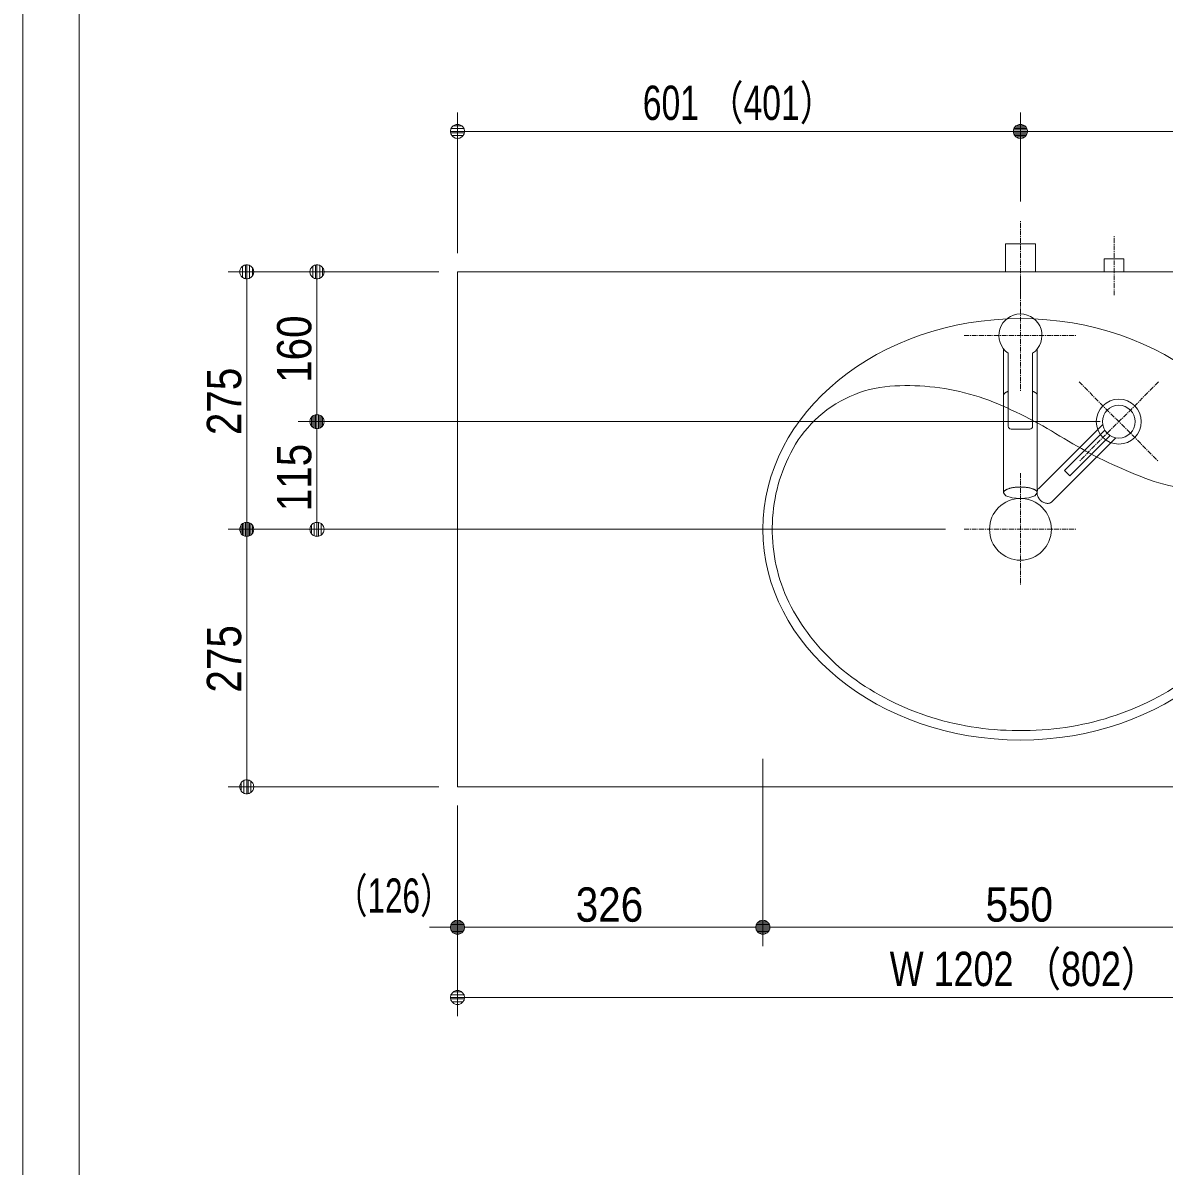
# Model space of a CAD drawing. Units: millimetres, scale not verified. Extents: x -6062 to 6062, y -3045 to 3045.
# Drawn here: x -5788 to -4569, y -775 to 446 of the extents above; entities that cross this region are included whole.
import ezdxf
from ezdxf.enums import TextEntityAlignment as Align

# ---------------------------------------------------------------- set-up
doc = ezdxf.new("R2010")
doc.units = ezdxf.units.MM
doc.header["$LTSCALE"] = 20
doc.linetypes.add('CHAIN1', pattern=[8, 5, -1, 1, -1])
for name, color, linetype, lineweight in [('0-0_1図面枠', 7, 'Continuous', 9), ('0-1_5ボウル・キャビネット', 7, 'Continuous', 9), ('0-2_2寸法-1', 7, 'Continuous', 9), ('0-3_0', 7, 'Continuous', 9), ('0-4_2寸法-2', 7, 'Continuous', 9), ('0-5_4給排水', 7, 'Continuous', 9)]:
    doc.layers.add(name, color=color, linetype=linetype, lineweight=lineweight)
doc.styles.add('ＭＳ Ｐゴシック', font='')
doc.styles.get('ＭＳ Ｐゴシック').set_extended_font_data('MS PGothic')

# ---------------------------------------------------------------- blocks, each defined once
blk = doc.blocks.new('グループ-2')
at = {"layer": '0-0_1図面枠'}
blk.add_lwpolyline([(-80000, 55400), (80000, 55400), (80000, -55400), (-80000, -55400)], close=True, dxfattribs=at)
blk = doc.blocks.new('図面枠')
at = {"layer": '0-0_1図面枠'}
blk.add_blockref('グループ-2', (0, 0), dxfattribs=at)
blk = doc.blocks.new('グループ-4')
at = {"layer": '0-0_1図面枠'}
blk.add_line((-78800, 41000), (-78800, -48600), dxfattribs=at)
blk = doc.blocks.new('_Dot')
at = {"layer": '0-3_0'}
for p, q in [((-10, 0), (-20, 0)), ((9.78, 2), (-9.78, 2)), ((7.99, 6), (-7.99, 6)), ((9.16, -3.98), (-9.16, -3.98)), ((6, -7.98), (-6, -7.98))]:
    blk.add_line(p, q, dxfattribs=at)
for points in [[(10, 0), (9.92, 1.25), (9.69, 2.49), (9.3, 3.68), (8.76, 4.82), (8.09, 5.88), (7.29, 6.85), (6.37, 7.71), (5.36, 8.44), (4.26, 9.05), (3.09, 9.51), (1.87, 9.82), (0.63, 9.98), (-0.63, 9.98), (-1.87, 9.82), (-3.09, 9.51), (-4.26, 9.05), (-5.36, 8.44), (-6.37, 7.71), (-7.29, 6.85), (-8.09, 5.88), (-8.76, 4.82), (-9.3, 3.68), (-9.69, 2.49), (-9.92, 1.25), (-10, 0), (0, 0)], [(-10, 0), (-9.92, -1.25), (-9.69, -2.49), (-9.3, -3.68), (-8.76, -4.82), (-8.09, -5.88), (-7.29, -6.85), (-6.37, -7.71), (-5.36, -8.44), (-4.26, -9.05), (-3.09, -9.51), (-1.87, -9.82), (-0.63, -9.98), (0.63, -9.98), (1.87, -9.82), (3.09, -9.51), (4.26, -9.05), (5.36, -8.44), (6.37, -7.71), (7.29, -6.85), (8.09, -5.88), (8.76, -4.82), (9.3, -3.68), (9.69, -2.49), (9.92, -1.25), (10, 0), (0, 0)]]:
    blk.add_lwpolyline(points, close=True, dxfattribs=at)
blk = doc.blocks.new('グループ-15')
at = {"layer": '0-1_5ボウル・キャビネット', "linetype": 'CHAIN1'}
for p, q in [((-58700, -700), (-58700, -3100)), ((-59900, -1900), (-57500, -1900))]:
    blk.add_line(p, q, dxfattribs=at)
at = {"layer": '0-1_5ボウル・キャビネット'}
for points in [[(-61279, 1167.4), (-61385.6, 1162.9), (-61492, 1155.9), (-61598.7, 1145.1), (-61706, 1129.6), (-61813.4, 1109.6), (-61920.7, 1084.8), (-62027.7, 1055.3), (-62133.9, 1021), (-62239, 982), (-62342.8, 938.2), (-62445, 889.9), (-62545.2, 837.1), (-62643.1, 779.8), (-62738.5, 718.3), (-62831.1, 652.7), (-62920.6, 583.3), (-63006.8, 510.2), (-63089.4, 433.7), (-63168.3, 354), (-63243.4, 271.4), (-63314.4, 186.2), (-63381.2, 98.7), (-63443.9, 9.2), (-63502.2, -82.1), (-63556.1, -174.9), (-63605.8, -268.8), (-63652.5, -363.5), (-63696.2, -458.8), (-63737, -554.7), (-63774.8, -651.2), (-63809.7, -748.4), (-63841.7, -846.3), (-63870.7, -944.7), (-63896.8, -1043.8), (-63919.9, -1143.6), (-63940.1, -1244), (-63957.4, -1345), (-63971.8, -1446.7), (-63983.2, -1549)], [(-57397.9, -176.9), (-57490.7, -124.4), (-57582.8, -71), (-57674.3, -16.5), (-57765.6, 38.2), (-57856.9, 92.8), (-57948.3, 147.5), (-58039.7, 202), (-58131.8, 255.6), (-58224.4, 308.2), (-58317.6, 359.8), (-58411.3, 410.5), (-58505.6, 460.1), (-58600.4, 508.7), (-58695.8, 556.3), (-58791.6, 602.9), (-58887.9, 648.5), (-58984.6, 693), (-59081.8, 736.5), (-59179.6, 778.8), (-59278.4, 819.1), (-59378.3, 857.4), (-59479.2, 893.7), (-59581, 927.8), (-59683.7, 959.7), (-59787.2, 989.5), (-59891.4, 1017.1), (-59996.2, 1042.4), (-60101.7, 1065.5), (-60207.6, 1086.3), (-60314, 1104.9), (-60420.8, 1121.1), (-60527.8, 1135), (-60635.1, 1146.6), (-60742.5, 1155.8), (-60850, 1162.8), (-60957.4, 1167.4), (-61064.8, 1169.7), (-61172, 1169.7), (-61279, 1167.4)], [(-53486.2, -1115.6), (-53530.6, -1013), (-53616.1, -930.7), (-53724.8, -889.5), (-53832, -894.3), (-53937.1, -911.7), (-54042.1, -929.1), (-54147.1, -946.5), (-54252.2, -963.8), (-54357.2, -981.2), (-54462.3, -998.2), (-54568.4, -1011.9), (-54675.2, -1021.8), (-54782.6, -1028), (-54890.4, -1030.2), (-54998.5, -1028.6), (-55106.5, -1023.1), (-55214.3, -1013.8), (-55321.7, -1000.5), (-55428.4, -983.4), (-55534.2, -962.5), (-55639.1, -937.8), (-55742.6, -909.5), (-55844.8, -877.6), (-55945.3, -842.3), (-56045.2, -805.3), (-56144.7, -767.2), (-56243.8, -728.1), (-56342.6, -687.8), (-56440.9, -646.6), (-56538.8, -604.2), (-56636.2, -560.8), (-56733.2, -516.4), (-56829.7, -470.9), (-56925.8, -424.4), (-57021.3, -376.9), (-57116.3, -328.4), (-57210.7, -278.9), (-57304.6, -228.4), (-57397.9, -176.9)], [(-53893.6, -3714), (-53841.2, -3620.6), (-53791.8, -3526.5), (-53745.3, -3431.8), (-53701.7, -3336.5), (-53661.1, -3240.6), (-53623.4, -3144), (-53588.7, -3046.8), (-53556.8, -2948.9), (-53528, -2850.4), (-53502, -2751.2), (-53479, -2651.5), (-53458.9, -2551), (-53441.8, -2450), (-53427.6, -2348.3), (-53416.3, -2246), (-53408, -2143), (-53402.6, -2039.4), (-53400.2, -1935.1), (-53400.6, -1830.5), (-53404.1, -1726.5), (-53410.4, -1623.1), (-53419.7, -1520.3), (-53431.9, -1418.2), (-53447.1, -1316.7), (-53465.2, -1215.9), (-53486.2, -1115.6), (-53486.2, -1115.6)], [(-63983.2, -1549), (-63991.6, -1651.9), (-63997.2, -1755.5), (-63999.8, -1859.7), (-63999.4, -1964.3), (-63996.2, -2068.4), (-63990, -2171.8), (-63980.8, -2274.6), (-63968.7, -2376.8), (-63953.7, -2478.3), (-63935.8, -2579.2), (-63914.9, -2679.4), (-63891, -2779), (-63864.3, -2878), (-63834.6, -2976.3), (-63801.9, -3074), (-63766.4, -3171.1), (-63727.8, -3267.5), (-63686.4, -3363.2), (-63642, -3458.4), (-63594.7, -3552.9), (-63544.4, -3646.7), (-63491.2, -3739.9), (-63435.1, -3832.5), (-63376.1, -3924.5), (-63314.1, -4015.8), (-63249.3, -4106.2), (-63182.3, -4195), (-63113.1, -4282.1), (-63041.8, -4367.3), (-62968.4, -4450.9), (-62892.8, -4532.7), (-62815.1, -4612.8), (-62735.2, -4691.1), (-62653.2, -4767.7), (-62569, -4842.5), (-62482.6, -4915.6), (-62394.1, -4986.9), (-62303.5, -5056.5), (-62210.7, -5124.4)], [(-57613.5, -6111.1), (-57491.6, -6089.3), (-57370.4, -6065.2), (-57250, -6038.6), (-57130.4, -6009.7), (-57011.6, -5978.4), (-56893.6, -5944.7), (-56776.3, -5908.6), (-56659.9, -5870.2), (-56544.2, -5829.4), (-56429.3, -5786.1), (-56315.2, -5740.5), (-56201.9, -5692.6), (-56089.4, -5642.2), (-55978, -5589.6), (-55868.6, -5535.2), (-55761.4, -5479.1), (-55656.3, -5421.2), (-55553.3, -5361.6), (-55452.6, -5300.2), (-55353.9, -5237.1), (-55257.5, -5172.2), (-55163.1, -5105.6), (-55070.9, -5037.3), (-54980.9, -4967.2), (-54893, -4895.3), (-54807.3, -4821.8), (-54723.7, -4746.4), (-54642.3, -4669.4), (-54563, -4590.6), (-54485.8, -4510), (-54410.8, -4427.7), (-54338, -4343.7), (-54267.3, -4257.9), (-54198.8, -4170.4), (-54132.4, -4081.1), (-54068.3, -3990.3), (-54007.1, -3898.8), (-53948.9, -3806.7), (-53893.6, -3714)], [(-62210.7, -5124.4), (-62115.8, -5190.5), (-62018.7, -5254.9), (-61919.5, -5317.5), (-61818.1, -5378.4), (-61714.6, -5437.5), (-61608.9, -5494.9), (-61501, -5550.6), (-61391.1, -5604.5), (-61279.2, -5656.5), (-61166.5, -5706.2), (-61052.9, -5753.5), (-60938.6, -5798.5), (-60823.5, -5841), (-60707.6, -5881.2), (-60591, -5919), (-60473.5, -5954.4), (-60355.3, -5987.4), (-60236.2, -6018), (-60116.4, -6046.3), (-59995.8, -6072.1), (-59874.4, -6095.6), (-59752.2, -6116.7), (-59629.3, -6135.5), (-59505.5, -6151.8), (-59381, -6165.8), (-59255.6, -6177.4), (-59129.5, -6186.6), (-59002.6, -6193.4), (-58874.9, -6197.8), (-58746.5, -6199.8), (-58617.5, -6199.5), (-58489.3, -6196.8), (-58361.8, -6191.7), (-58235.1, -6184.2), (-58109.2, -6174.4), (-57984.1, -6162.1), (-57859.8, -6147.5), (-57736.3, -6130.5), (-57613.5, -6111.1)]]:
    blk.add_lwpolyline(points, dxfattribs=at)
blk.add_circle((-58700, -1900), 660, dxfattribs=at)
blk.add_ellipse((-58700, -1900), major_axis=(5500, 0), ratio=0.818182, dxfattribs=at)
blk = doc.blocks.new('グループ-18')
at = {"layer": '0-5_4給排水', "linetype": 'CHAIN1'}
for p, q in [((-57448.5, 1248.5), (-55751.5, -448.5)), ((-55751.5, 1248.5), (-57448.5, -448.5))]:
    blk.add_line(p, q, dxfattribs=at)
at = {"layer": '0-5_4給排水'}
for points in [[(-56944.5, 338.3), (-58309.1, -1026.3), (-58318.3, -1036.6), (-58326.5, -1048.4), (-58333.5, -1061.6), (-58339.1, -1076.1), (-58343.1, -1091.8), (-58345.4, -1108.6), (-58345.8, -1126.2), (-58344.3, -1144.3), (-58341, -1162.7), (-58335.8, -1181), (-58328.9, -1199), (-58320.5, -1216.4), (-58310.8, -1232.9), (-58300, -1248.5), (-58288.3, -1262.9), (-58276, -1276), (-58262.9, -1288.3), (-58248.5, -1300), (-58232.9, -1310.8), (-58216.4, -1320.5), (-58199, -1328.9), (-58181, -1335.8), (-58162.7, -1341), (-58144.3, -1344.3), (-58126.2, -1345.8), (-58108.6, -1345.4), (-58091.8, -1343.1), (-58076.1, -1339.1), (-58061.6, -1333.5), (-58048.4, -1326.5), (-58036.6, -1318.3), (-58026.3, -1309.1), (-56661.7, 55.5)], [(-56897.5, 215.6), (-57759.7, -646.5), (-57646.5, -759.7), (-56784.4, 102.5)]]:
    blk.add_lwpolyline(points, dxfattribs=at)
for radius in [480, 350]:
    blk.add_circle((-56600, 400), radius, dxfattribs=at)
blk = doc.blocks.new('グループ-23')
at = {"layer": '0-5_4給排水', "linetype": 'CHAIN1'}
blk.add_line((-58700, 3100), (-58700, 4700), dxfattribs=at)
at = {"layer": '0-5_4給排水'}
blk.add_lwpolyline([(-59020, 3600), (-59020, 4200), (-58380, 4200), (-58380, 3600)], dxfattribs=at)
blk = doc.blocks.new('グループ-24')
at = {"layer": '0-5_4給排水', "linetype": 'CHAIN1'}
for p, q in [((-58700, 3440), (-58700, 1040)), ((-59900, 2240), (-57500, 2240))]:
    blk.add_line(p, q, dxfattribs=at)
at = {"layer": '0-5_4給排水'}
for p, q in [((-58960, 300), (-58960, 1860.5)), ((-58440, 1860.5), (-58440, 300)), ((-58964.7, 1046.4), (-58960, 1048.1)), ((-58340.1, 965.3), (-58340, 962.9)), ((-58500, 240), (-58900, 240))]:
    blk.add_line(p, q, dxfattribs=at)
for points in [[(-59060, 514.6), (-59060, 580), (-59060, 645.4), (-59060, 710.9), (-59060, 776.3), (-59060, 841.7), (-59060, 907.1), (-59060, 972.5), (-59060, 1037.9), (-59060, 1103.4), (-59060, 1168.8), (-59060, 1234.2), (-59060, 1299.6), (-59060, 1365), (-59060, 1430.5), (-59060, 1495.9), (-59060, 1561.3), (-59060, 1626.7), (-59060, 1692.1), (-59060, 1757.5), (-59060, 1823), (-59060, 1888.4), (-59060, 1953.8)], [(-58340, 1953.8), (-58340, 1888.4), (-58340, 1823), (-58340, 1757.5), (-58340, 1692.1), (-58340, 1626.7), (-58340, 1561.3), (-58340, 1495.9), (-58340, 1430.5), (-58340, 1365), (-58340, 1299.6), (-58340, 1234.2), (-58340, 1168.8), (-58340, 1103.4), (-58340, 1037.9), (-58340, 972.5), (-58340, 907.1), (-58340, 841.7), (-58340, 776.3), (-58340, 710.9), (-58340, 645.4), (-58340, 580), (-58340, 514.6), (-58340, 449.2), (-58340, 383.8), (-58340, 318.4), (-58340, 252.9), (-58340, 187.5), (-58340, 122.1), (-58340, 56.7), (-58340, -8.7), (-58340, -74.1), (-58340, -139.6), (-58340, -205), (-58340, -270.4), (-58340, -335.8), (-58340, -401.2), (-58340, -466.7), (-58340, -532.1), (-58340, -597.5)], [(-59060, 962.9), (-59059.9, 965.3), (-59059.7, 967.7), (-59059.4, 970), (-59059, 972.4), (-59058.4, 974.8), (-59057.7, 977.1), (-59056.9, 979.4), (-59055.9, 981.8), (-59054.8, 984.1), (-59053.6, 986.4), (-59052.2, 988.6), (-59050.8, 990.9), (-59049.1, 993.2), (-59047.4, 995.4), (-59045.6, 997.7), (-59043.6, 999.9), (-59041.4, 1002.1), (-59039.2, 1004.3), (-59036.8, 1006.5), (-59034.3, 1008.7), (-59031.7, 1010.8), (-59028.9, 1013), (-59026, 1015.1), (-59023, 1017.3), (-59019.9, 1019.4), (-59016.6, 1021.5), (-59013.2, 1023.6), (-59009.7, 1025.7), (-59006, 1027.7), (-59002.3, 1029.7), (-58998.5, 1031.7), (-58994.6, 1033.7), (-58990.6, 1035.6), (-58986.5, 1037.5), (-58982.3, 1039.3), (-58978.1, 1041.2), (-58973.7, 1043), (-58969.2, 1044.7), (-58964.7, 1046.4)], [(-58440, 1048.1), (-58435.3, 1046.4), (-58430.8, 1044.7), (-58426.3, 1043), (-58421.9, 1041.2), (-58417.7, 1039.3), (-58413.5, 1037.5), (-58409.4, 1035.6), (-58405.4, 1033.7), (-58401.5, 1031.7), (-58397.7, 1029.7), (-58394, 1027.7), (-58390.3, 1025.7), (-58386.8, 1023.6), (-58383.4, 1021.5), (-58380.1, 1019.4), (-58377, 1017.3), (-58374, 1015.1), (-58371.1, 1013), (-58368.3, 1010.8), (-58365.7, 1008.7), (-58363.2, 1006.5), (-58360.8, 1004.3), (-58358.6, 1002.1), (-58356.4, 999.9), (-58354.4, 997.7), (-58352.6, 995.4), (-58350.9, 993.2), (-58349.2, 990.9), (-58347.8, 988.6), (-58346.4, 986.4), (-58345.2, 984.1), (-58344.1, 981.8), (-58343.1, 979.4), (-58342.3, 977.1), (-58341.6, 974.8), (-58341, 972.4), (-58340.6, 970), (-58340.3, 967.7), (-58340.1, 965.3)], [(-58340, -597.5), (-58340, -662.9), (-58340, -728.3), (-58340, -793.7), (-58340, -859.2), (-58340, -924.6), (-58340, -990), (-58340, -1055.4), (-58340, -1120.8), (-58389.9, -1181.7), (-58521.4, -1226), (-58700, -1242.3), (-58878.6, -1226), (-59010.1, -1181.7), (-59060, -1120.8), (-59060, -1055.4), (-59060, -990), (-59060, -924.6), (-59060, -859.2), (-59060, -793.7), (-59060, -728.3), (-59060, -662.9), (-59060, -597.5), (-59060, -532.1), (-59060, -466.7), (-59060, -401.2), (-59060, -335.8), (-59060, -270.4), (-59060, -205), (-59060, -139.6), (-59060, -74.1), (-59060, -8.7), (-59060, 56.7), (-59060, 122.1), (-59060, 187.5), (-59060, 252.9), (-59060, 318.4), (-59060, 383.8), (-59060, 449.2), (-59060, 514.6)], [(-59060, -1119.1), (-59059.7, -1114.2), (-59058.9, -1109.3), (-59057.6, -1104.5), (-59055.7, -1099.7), (-59053.2, -1095), (-59050.2, -1090.3), (-59046.7, -1085.7), (-59042.6, -1081.1), (-59038, -1076.6), (-59032.9, -1072.1), (-59027.2, -1067.7), (-59020.9, -1063.3), (-59014.2, -1059), (-59006.9, -1054.7), (-58999.2, -1050.6), (-58991.1, -1046.6), (-58982.6, -1042.8), (-58973.7, -1039), (-58964.4, -1035.5), (-58954.7, -1032), (-58944.6, -1028.7), (-58934.2, -1025.5), (-58923.3, -1022.5), (-58912, -1019.6), (-58900.3, -1016.8), (-58888.3, -1014.2), (-58875.8, -1011.7), (-58863.2, -1009.4), (-58850.4, -1007.2), (-58837.4, -1005.3), (-58824.3, -1003.5), (-58811.1, -1001.9), (-58797.7, -1000.5), (-58784.2, -999.3), (-58770.5, -998.3), (-58756.7, -997.5), (-58742.8, -996.8), (-58728.6, -996.4), (-58714.4, -996.1)], [(-58714.4, -996.1), (-58700, -996), (-58685.6, -996.1), (-58671.4, -996.4), (-58657.2, -996.8), (-58643.3, -997.5), (-58629.5, -998.3), (-58615.8, -999.3), (-58602.3, -1000.5), (-58588.9, -1001.9), (-58575.7, -1003.5), (-58562.6, -1005.3), (-58549.6, -1007.2), (-58536.8, -1009.4), (-58524.2, -1011.7), (-58511.7, -1014.2), (-58499.7, -1016.8), (-58488, -1019.6), (-58476.7, -1022.5), (-58465.8, -1025.5), (-58455.4, -1028.7), (-58445.3, -1032), (-58435.6, -1035.5), (-58426.3, -1039), (-58417.4, -1042.8), (-58408.9, -1046.6), (-58400.8, -1050.6), (-58393.1, -1054.7), (-58385.8, -1059), (-58379.1, -1063.3), (-58372.8, -1067.7), (-58367.1, -1072.1), (-58362, -1076.6), (-58357.4, -1081.1), (-58353.3, -1085.7), (-58349.8, -1090.3), (-58346.8, -1095), (-58344.3, -1099.7), (-58342.4, -1104.5), (-58341.1, -1109.3)], [(-58341.1, -1109.3), (-58340.3, -1114.2), (-58340, -1119.1), (-58340, -1119.1)]]:
    blk.add_lwpolyline(points, dxfattribs=at)
for centre, radius, start, end in [((-58700, 2240), 460, 304.41739, 235.58261), ((-58900, 300), 60, 180, 270), ((-58500, 300), 60, 270, 0)]:
    blk.add_arc(centre, radius, start, end, dxfattribs=at)
blk = doc.blocks.new('止水栓_平面_W100')
at = {"layer": '0-5_4給排水', "linetype": 'CHAIN1'}
for p, q in [((-2000, -500), (-2000, 780)), ((2000, -500), (2000, 780))]:
    blk.add_line(p, q, dxfattribs=at)
at = {"layer": '0-5_4給排水'}
for points in [[(-2210, 0), (-2210, 280), (-1790, 280), (-1790, 0)], [(1790, 0), (1790, 280), (2210, 280), (2210, 0)]]:
    blk.add_lwpolyline(points, dxfattribs=at)

msp = doc.modelspace()

# ---------------------------------------------------------------- linework, layer by layer
at = {"layer": '0-1_5ボウル・キャビネット'}
msp.add_lwpolyline([(-5323.5, 180), (-4121.5, 180), (-4121.5, -370), (-5323.5, -370)], close=True, dxfattribs=at)
msp.add_lwpolyline([(-5323.5, 180), (-4121.5, 180), (-4121.5, -370), (-5323.5, -370)], close=True, dxfattribs=at)
at = {"layer": '0-2_2寸法-1'}
for p, q in [((-5323.5, 200), (-5323.5, 350)), ((-4722.5, 255), (-4722.5, 350)), ((-4722.5, 255), (-4722.5, 350)), ((-4737.51, 330), (-5308.49, 330)), ((-4707.49, 330), (-4136.51, 330)), ((-5493.5, 180), (-5568.5, 180)), ((-5343.5, 180), (-5493.5, 180)), ((-5548.5, -79.99), (-5548.5, 164.99)), ((-5473.5, 35.01), (-5473.5, 164.99)), ((-4637.5, 20), (-5493.5, 20)), ((-4637.5, 20), (-5493.5, 20)), ((-5473.5, 4.99), (-5473.5, -79.99)), ((-5493.5, -95), (-5568.5, -95)), ((-5493.5, -95), (-5568.5, -95)), ((-4802.5, -95), (-5493.5, -95)), ((-5548.5, -110.01), (-5548.5, -354.99)), ((-4997.5, -340), (-4997.5, -540)), ((-5343.5, -370), (-5568.5, -370)), ((-5323.5, -390), (-5323.5, -540)), ((-4997.5, -390), (-4997.5, -540)), ((-5012.51, -520), (-5308.49, -520)), ((-4982.49, -520), (-4462.51, -520)), ((-5323.5, -540), (-5323.5, -615)), ((-4136.51, -595), (-5308.49, -595))]:
    msp.add_line(p, q, dxfattribs=at)
at = {"layer": '0-4_2寸法-2'}
for p, q in [((-5323.5, -390), (-5323.5, -540)), ((-4997.5, -390), (-4997.5, -540)), ((-5338.51, -520), (-5353.51, -520)), ((-4997.5, -520), (-5323.5, -520)), ((-4982.49, -520), (-4967.49, -520))]:
    msp.add_line(p, q, dxfattribs=at)

# ---------------------------------------------------------------- block references
at = {"layer": '0-0_1図面枠', "xscale": 0.05, "yscale": 0.05}
for name in ['図面枠', 'グループ-4']:
    msp.add_blockref(name, (-1787.5, 0), dxfattribs=at)
at = {"layer": '0-1_5ボウル・キャビネット', "xscale": 0.05, "yscale": 0.05}
msp.add_blockref('グループ-15', (-1787.5, 0), dxfattribs=at)
at = {"layer": '0-2_2寸法-1', "xscale": 0.7503418, "yscale": 0.7503418}
for p, rotation in [((-5323.5, 330), 180), ((-4722.5, 330), 180), ((-5548.5, 180), 90), ((-5473.5, 180), 90), ((-5473.5, 20), 270), ((-5473.5, 20), 90), ((-5548.5, -95), 270), ((-5473.5, -95), 270), ((-5548.5, -95), 90), ((-5548.5, -370), 270), ((-5323.5, -520), 180), ((-4997.5, -520), 180), ((-5323.5, -595), 180)]:
    msp.add_blockref('_Dot', p, dxfattribs=dict(at, rotation=rotation))
for p in [(-4722.5, 330), (-4997.5, -520)]:
    msp.add_blockref('_Dot', p, dxfattribs=at)
at = {"layer": '0-4_2寸法-2', "xscale": 0.7503418, "yscale": 0.7503418}
msp.add_blockref('_Dot', (-5323.5, -520), dxfattribs=at)
at = {"layer": '0-4_2寸法-2', "xscale": 0.7503418, "yscale": 0.7503418, "rotation": 180}
msp.add_blockref('_Dot', (-4997.5, -520), dxfattribs=at)
at = {"layer": '0-5_4給排水', "xscale": 0.05, "yscale": 0.05}
for name, p in [('グループ-23', (-1787.5, 0)), ('止水栓_平面_W100', (-4522.5, 180)), ('グループ-24', (-1787.5, 0)), ('グループ-18', (-1787.5, 0))]:
    msp.add_blockref(name, p, dxfattribs=at)

# ---------------------------------------------------------------- texts
at = {"layer": '0-2_2寸法-1', "style": 'ＭＳ Ｐゴシック'}
for s, width, p in [('601 （401）', 0.75, (-5125.7, 331.19)), ('326', 0.9, (-5197.29, -525.06)), ('550', 0.9, (-4759.78, -524.96)), ('W 1202 （802）', 0.8, (-4862.07, -593.81))]:
    msp.add_text(s, height=36.66, dxfattribs=dict(at, width=width)).set_placement(p, align=Align.BOTTOM_LEFT)
at = {"layer": '0-2_2寸法-1', "style": 'ＭＳ Ｐゴシック', "width": 0.9}
for s, p in [('160', (-5468.54, 61.39)), ('275', (-5543.44, 5.61)), ('115', (-5468.54, -75.72)), ('275', (-5543.44, -269.39))]:
    msp.add_text(s, height=36.66, rotation=90, dxfattribs=at).set_placement(p, align=Align.BOTTOM_LEFT)
at = {"layer": '0-4_2寸法-2', "style": 'ＭＳ Ｐゴシック', "width": 0.7}
msp.add_text('（126）', height=36.66, dxfattribs=at).set_placement((-5454.57, -515.51), align=Align.BOTTOM_LEFT)

doc.saveas('drawing.dxf')
